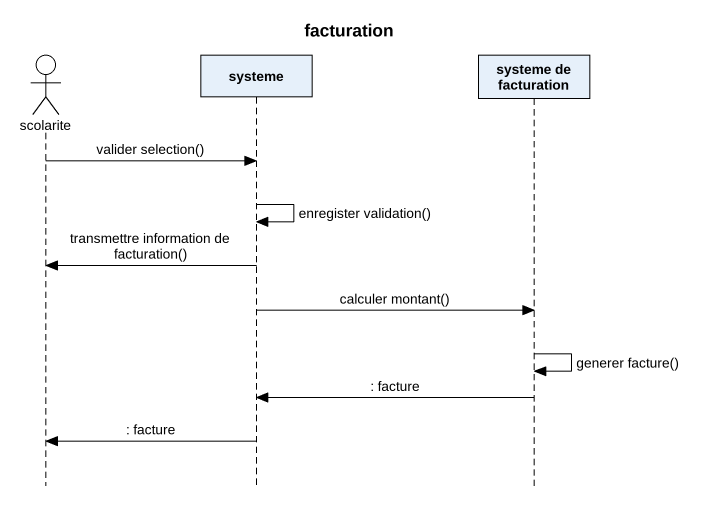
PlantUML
@startuml
title facturation
hide footbox
actor scolarite
participant systeme
participant "systeme de facturation" as systeme_de_facturation

scolarite -> systeme : valider selection()
systeme -> systeme : enregister validation()
systeme -> scolarite : transmettre information de facturation()
systeme -> systeme_de_facturation : calculer montant()
systeme_de_facturation -> systeme_de_facturation : generer facture()
systeme_de_facturation -> systeme : : facture
systeme -> scolarite : : facture
@enduml
